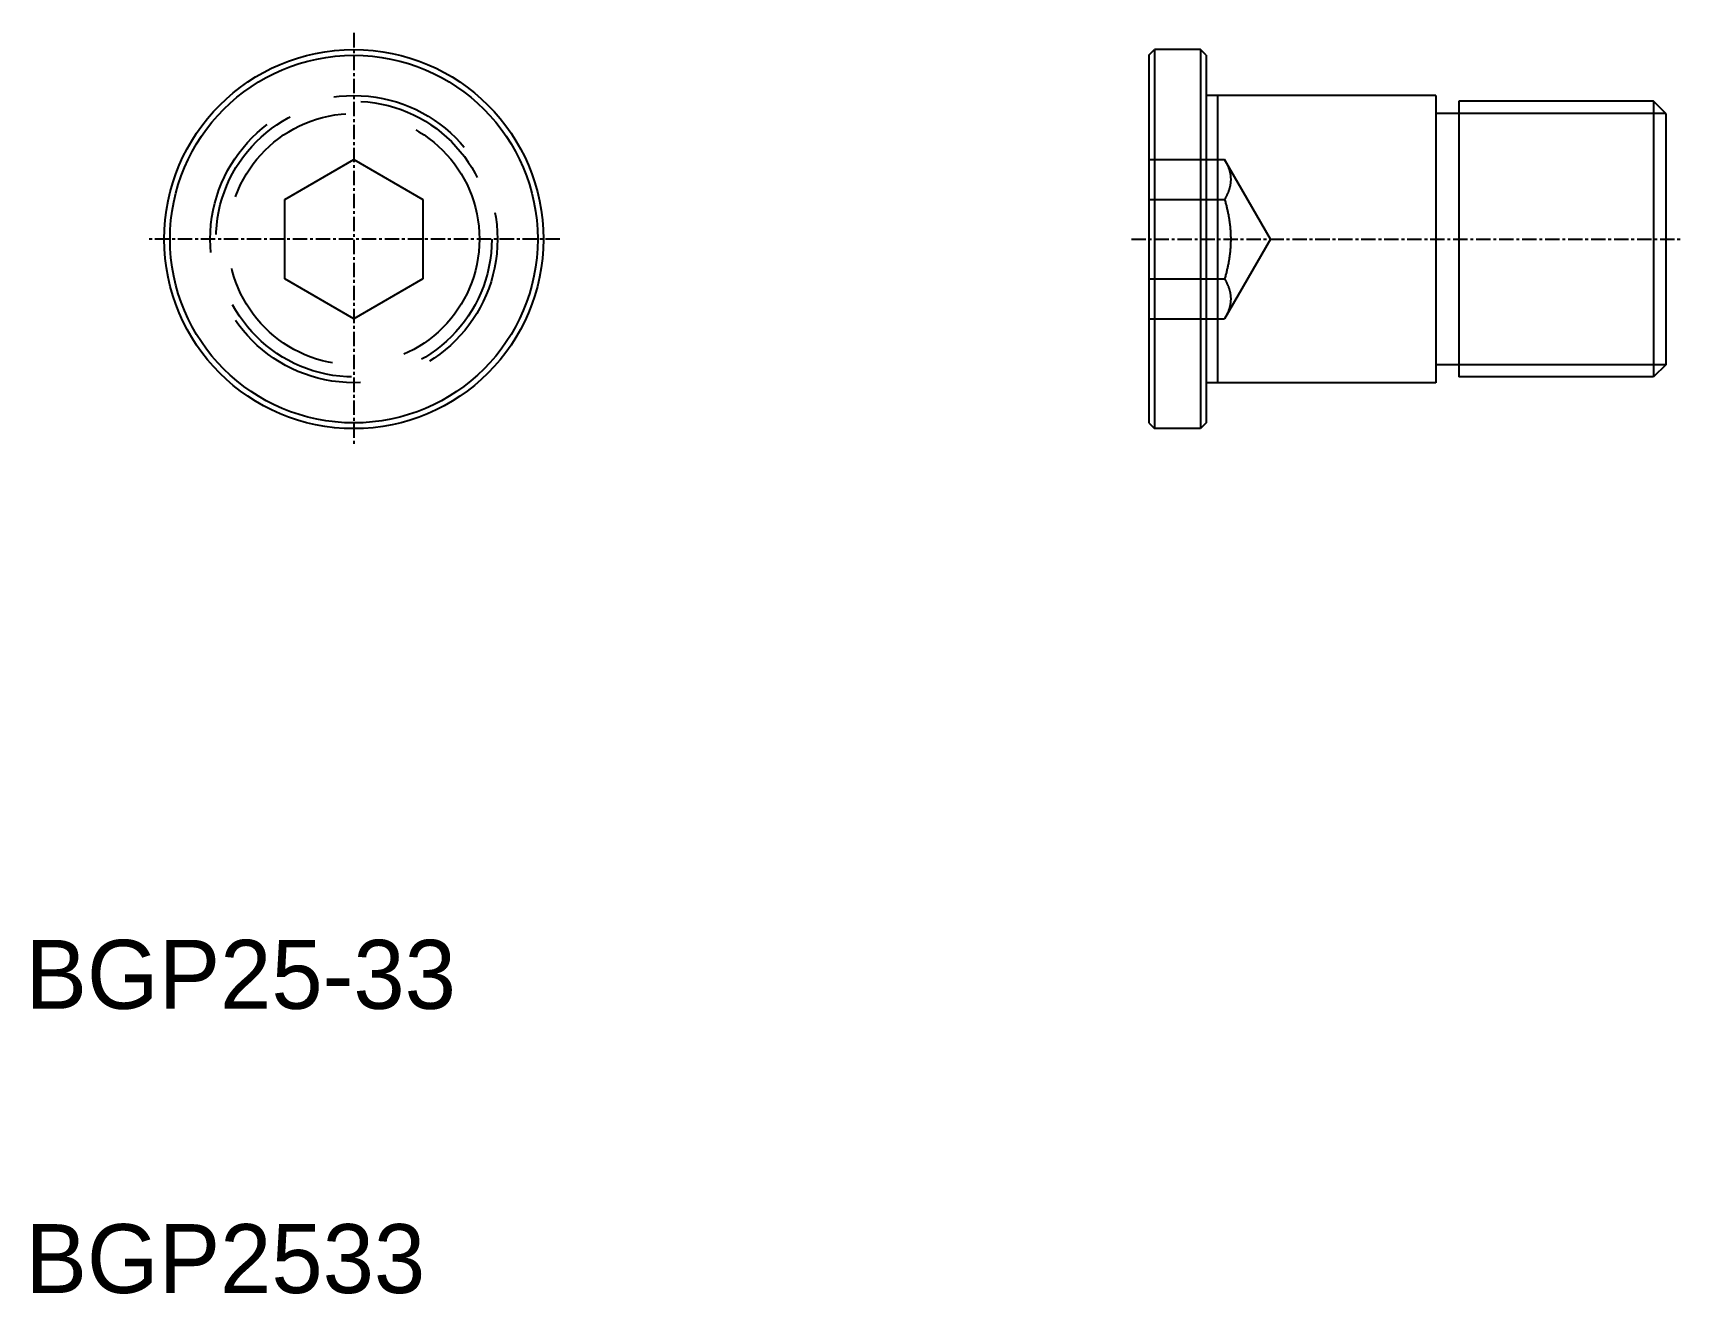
# Model space of a CAD drawing. Extents: x 143 to 287, y 33 to 142.
import ezdxf

# ---------------------------------------------------------------- set-up
doc = ezdxf.new("R2010")
doc.units = 0
doc.linetypes.add('CENTER', pattern=[2, 1.25, -0.25, 0.25, -0.25])
doc.linetypes.add('DASHED', pattern=[19.05, 12.7, -6.35])
doc.layers.get('0').update_dxf_attribs({"linetype": 'CONTINUOUS'})
doc.layers.add('CENTER', color=1, linetype='CENTER')

msp = doc.modelspace()

# ---------------------------------------------------------------- linework, layer by layer
for p, q in [((240.4, 140.4), (240.9, 140.9)), ((240.9, 140.9), (240.9, 107.9)), ((244.9, 140.9), (240.9, 140.9)), ((244.9, 140.9), (244.9, 107.9)), ((245.4, 140.4), (244.9, 140.9)), ((240.4, 140.4), (240.4, 108.4)), ((245.4, 140.4), (245.4, 108.4)), ((265.4, 136.9), (245.4, 136.9)), ((246.4, 136.9), (246.4, 111.9)), ((265.4, 136.9), (265.4, 111.9)), ((267.4, 135.32), (265.4, 135.32)), ((284.33, 136.4), (267.4, 136.4)), ((267.4, 136.4), (267.4, 112.4)), ((284.33, 136.4), (284.33, 112.4)), ((285.4, 135.32), (284.33, 136.4)), ((285.4, 135.32), (285.4, 113.47)), ((165.22, 127.86), (171.22, 131.32)), ((171.22, 131.32), (177.22, 127.86)), ((165.22, 120.93), (165.22, 127.86)), ((177.22, 127.86), (177.22, 120.93)), ((171.22, 117.47), (165.22, 120.93)), ((177.22, 120.93), (171.22, 117.47)), ((267.4, 113.47), (265.4, 113.47)), ((285.4, 113.47), (284.33, 112.4)), ((284.33, 112.4), (267.4, 112.4)), ((265.4, 111.9), (245.4, 111.9)), ((240.4, 108.4), (240.9, 107.9)), ((244.9, 107.9), (240.9, 107.9)), ((245.4, 108.4), (244.9, 107.9))]:
    msp.add_line(p, q)
at = {"color": 3}
for p, q in [((285.4, 135.32), (267.4, 135.32)), ((285.4, 113.47), (267.4, 113.47))]:
    msp.add_line(p, q, dxfattribs=at)
at = {"color": 3, "linetype": 'DASHED'}
for p, q in [((240.4, 131.32), (247, 131.32)), ((251, 124.4), (247, 131.32)), ((240.4, 127.86), (247, 127.86)), ((251, 124.4), (247, 117.47)), ((240.4, 120.93), (247, 120.93)), ((240.4, 117.47), (247, 117.47))]:
    msp.add_line(p, q, dxfattribs=at)
at = {"color": 3}
for points in [[(247, 131.32, 0), (247.03, 131.28, 0), (247.05, 131.24, 0), (247.07, 131.2, 0), (247.09, 131.16, 0), (247.11, 131.12, 0), (247.14, 131.08, 0), (247.16, 131.04, 0), (247.18, 131, 0), (247.19, 130.96, 0), (247.21, 130.92, 0), (247.23, 130.88, 0), (247.25, 130.84, 0), (247.26, 130.8, 0), (247.28, 130.77, 0), (247.3, 130.73, 0), (247.31, 130.69, 0), (247.33, 130.66, 0), (247.34, 130.62, 0), (247.35, 130.58, 0), (247.37, 130.55, 0), (247.38, 130.51, 0), (247.39, 130.47, 0), (247.4, 130.44, 0), (247.41, 130.4, 0), (247.42, 130.37, 0), (247.43, 130.33, 0), (247.44, 130.29, 0), (247.45, 130.26, 0), (247.46, 130.22, 0), (247.47, 130.19, 0), (247.48, 130.15, 0), (247.48, 130.12, 0), (247.49, 130.09, 0), (247.5, 130.05, 0), (247.5, 130.02, 0), (247.51, 129.98, 0), (247.51, 129.95, 0), (247.52, 129.91, 0), (247.52, 129.88, 0), (247.52, 129.85, 0), (247.53, 129.81, 0), (247.53, 129.78, 0), (247.53, 129.74, 0), (247.53, 129.71, 0), (247.54, 129.68, 0), (247.54, 129.64, 0), (247.54, 129.61, 0), (247.54, 129.57, 0), (247.54, 129.54, 0), (247.54, 129.51, 0), (247.53, 129.47, 0), (247.53, 129.44, 0), (247.53, 129.4, 0), (247.53, 129.37, 0), (247.52, 129.34, 0), (247.52, 129.3, 0), (247.52, 129.27, 0), (247.51, 129.23, 0), (247.51, 129.2, 0), (247.5, 129.17, 0), (247.5, 129.13, 0), (247.49, 129.1, 0), (247.48, 129.06, 0), (247.48, 129.03, 0), (247.47, 128.99, 0), (247.46, 128.96, 0), (247.45, 128.92, 0), (247.44, 128.89, 0), (247.43, 128.85, 0), (247.42, 128.82, 0), (247.41, 128.78, 0), (247.4, 128.75, 0), (247.39, 128.71, 0), (247.38, 128.67, 0), (247.37, 128.64, 0), (247.35, 128.6, 0), (247.34, 128.56, 0), (247.33, 128.53, 0), (247.31, 128.49, 0), (247.3, 128.45, 0), (247.28, 128.42, 0), (247.26, 128.38, 0), (247.25, 128.34, 0), (247.23, 128.3, 0), (247.21, 128.26, 0), (247.19, 128.22, 0), (247.18, 128.18, 0), (247.16, 128.15, 0), (247.14, 128.11, 0), (247.11, 128.07, 0), (247.09, 128.02, 0), (247.07, 127.98, 0), (247.05, 127.94, 0), (247.03, 127.9, 0), (247, 127.86, 0)], [(247, 127.86, 0), (247.03, 127.78, 0), (247.05, 127.69, 0), (247.07, 127.61, 0), (247.09, 127.53, 0), (247.11, 127.45, 0), (247.14, 127.37, 0), (247.16, 127.29, 0), (247.18, 127.21, 0), (247.19, 127.13, 0), (247.21, 127.05, 0), (247.23, 126.98, 0), (247.25, 126.9, 0), (247.26, 126.82, 0), (247.28, 126.75, 0), (247.3, 126.67, 0), (247.31, 126.6, 0), (247.33, 126.52, 0), (247.34, 126.45, 0), (247.35, 126.38, 0), (247.37, 126.3, 0), (247.38, 126.23, 0), (247.39, 126.16, 0), (247.4, 126.09, 0), (247.41, 126.01, 0), (247.42, 125.94, 0), (247.43, 125.87, 0), (247.44, 125.8, 0), (247.45, 125.73, 0), (247.46, 125.66, 0), (247.47, 125.59, 0), (247.48, 125.52, 0), (247.48, 125.45, 0), (247.49, 125.38, 0), (247.5, 125.31, 0), (247.5, 125.25, 0), (247.51, 125.18, 0), (247.51, 125.11, 0), (247.52, 125.04, 0), (247.52, 124.97, 0), (247.52, 124.9, 0), (247.53, 124.84, 0), (247.53, 124.77, 0), (247.53, 124.7, 0), (247.53, 124.63, 0), (247.54, 124.56, 0), (247.54, 124.5, 0), (247.54, 124.43, 0), (247.54, 124.36, 0), (247.54, 124.29, 0), (247.54, 124.23, 0), (247.53, 124.16, 0), (247.53, 124.09, 0), (247.53, 124.02, 0), (247.53, 123.95, 0), (247.52, 123.89, 0), (247.52, 123.82, 0), (247.52, 123.75, 0), (247.51, 123.68, 0), (247.51, 123.61, 0), (247.5, 123.54, 0), (247.5, 123.48, 0), (247.49, 123.41, 0), (247.48, 123.34, 0), (247.48, 123.27, 0), (247.47, 123.2, 0), (247.46, 123.13, 0), (247.45, 123.06, 0), (247.44, 122.99, 0), (247.43, 122.92, 0), (247.42, 122.85, 0), (247.41, 122.78, 0), (247.4, 122.7, 0), (247.39, 122.63, 0), (247.38, 122.56, 0), (247.37, 122.49, 0), (247.35, 122.41, 0), (247.34, 122.34, 0), (247.33, 122.27, 0), (247.31, 122.19, 0), (247.3, 122.12, 0), (247.28, 122.04, 0), (247.26, 121.97, 0), (247.25, 121.89, 0), (247.23, 121.81, 0), (247.21, 121.74, 0), (247.19, 121.66, 0), (247.18, 121.58, 0), (247.16, 121.5, 0), (247.14, 121.42, 0), (247.11, 121.34, 0), (247.09, 121.26, 0), (247.07, 121.18, 0), (247.05, 121.1, 0), (247.03, 121.01, 0), (247, 120.93, 0)], [(247, 120.93, 0), (247.03, 120.89, 0), (247.05, 120.85, 0), (247.07, 120.81, 0), (247.09, 120.77, 0), (247.11, 120.73, 0), (247.14, 120.69, 0), (247.16, 120.65, 0), (247.18, 120.61, 0), (247.19, 120.57, 0), (247.21, 120.53, 0), (247.23, 120.49, 0), (247.25, 120.45, 0), (247.26, 120.41, 0), (247.28, 120.37, 0), (247.3, 120.34, 0), (247.31, 120.3, 0), (247.33, 120.26, 0), (247.34, 120.23, 0), (247.35, 120.19, 0), (247.37, 120.15, 0), (247.38, 120.12, 0), (247.39, 120.08, 0), (247.4, 120.04, 0), (247.41, 120.01, 0), (247.42, 119.97, 0), (247.43, 119.94, 0), (247.44, 119.9, 0), (247.45, 119.87, 0), (247.46, 119.83, 0), (247.47, 119.8, 0), (247.48, 119.76, 0), (247.48, 119.73, 0), (247.49, 119.69, 0), (247.5, 119.66, 0), (247.5, 119.62, 0), (247.51, 119.59, 0), (247.51, 119.56, 0), (247.52, 119.52, 0), (247.52, 119.49, 0), (247.52, 119.45, 0), (247.53, 119.42, 0), (247.53, 119.39, 0), (247.53, 119.35, 0), (247.53, 119.32, 0), (247.54, 119.28, 0), (247.54, 119.25, 0), (247.54, 119.22, 0), (247.54, 119.18, 0), (247.54, 119.15, 0), (247.54, 119.11, 0), (247.53, 119.08, 0), (247.53, 119.05, 0), (247.53, 119.01, 0), (247.53, 118.98, 0), (247.52, 118.94, 0), (247.52, 118.91, 0), (247.52, 118.88, 0), (247.51, 118.84, 0), (247.51, 118.81, 0), (247.5, 118.77, 0), (247.5, 118.74, 0), (247.49, 118.7, 0), (247.48, 118.67, 0), (247.48, 118.64, 0), (247.47, 118.6, 0), (247.46, 118.57, 0), (247.45, 118.53, 0), (247.44, 118.5, 0), (247.43, 118.46, 0), (247.42, 118.42, 0), (247.41, 118.39, 0), (247.4, 118.35, 0), (247.39, 118.32, 0), (247.38, 118.28, 0), (247.37, 118.25, 0), (247.35, 118.21, 0), (247.34, 118.17, 0), (247.33, 118.14, 0), (247.31, 118.1, 0), (247.3, 118.06, 0), (247.28, 118.02, 0), (247.26, 117.99, 0), (247.25, 117.95, 0), (247.23, 117.91, 0), (247.21, 117.87, 0), (247.19, 117.83, 0), (247.18, 117.79, 0), (247.16, 117.75, 0), (247.14, 117.71, 0), (247.11, 117.67, 0), (247.09, 117.63, 0), (247.07, 117.59, 0), (247.05, 117.55, 0), (247.03, 117.51, 0), (247, 117.47, 0)]]:
    msp.add_polyline3d(points, dxfattribs=at)
for radius in [16.5, 16]:
    msp.add_circle((171.22, 124.4), radius)
at = {"color": 3, "linetype": 'DASHED'}
for radius in [12.5, 12, 10.93]:
    msp.add_circle((171.22, 124.4), radius, dxfattribs=at)
at = {"layer": 'CENTER', "color": 1, "linetype": 'CENTER'}
for p, q in [((171.22, 142.34), (171.22, 106.45)), ((189.16, 124.4), (153.27, 124.4)), ((238.9, 124.4), (286.9, 124.4))]:
    msp.add_line(p, q, dxfattribs=at)

# ---------------------------------------------------------------- texts
for s, p in [('BGP25-33', (142.64, 57.4)), ('BGP2533', (142.64, 32.66))]:
    msp.add_text(s, height=6).set_placement(p)

doc.saveas('drawing.dxf')
